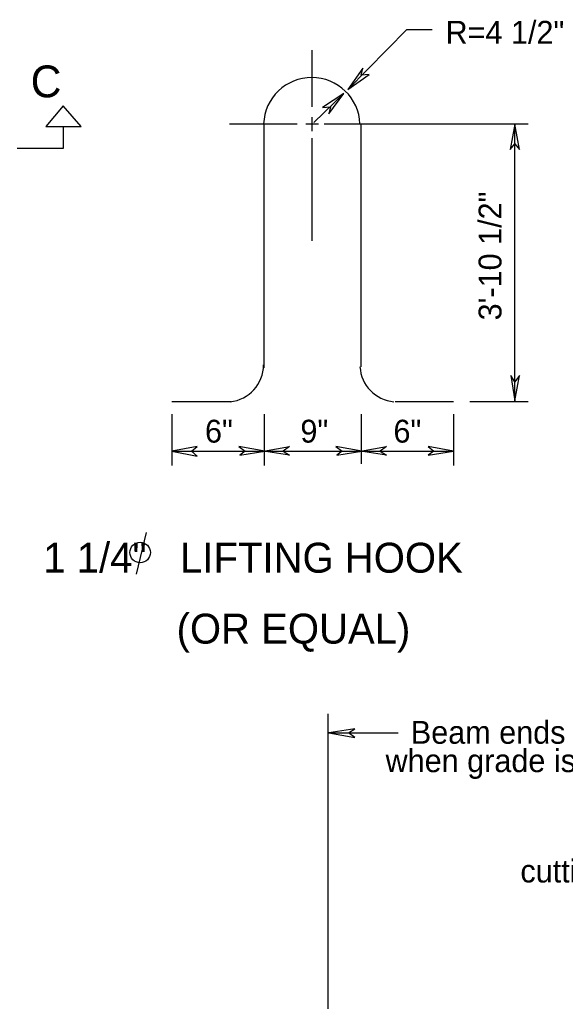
# Model space of a CAD drawing. Extents: x 499999.87 to 500002.82, y 499999.96 to 500001.79.
# Drawn here: x 500001.4947 to 500001.7218, y 500000.5168 to 500000.9254 of the extents above; entities that cross this region are included whole.
import ezdxf

# ---------------------------------------------------------------- set-up
doc = ezdxf.new("R2010")
doc.units = 0
doc.layers.add('1', color=7, linetype='Continuous')
doc.layers.add('2', color=7, linetype='Continuous')

msp = doc.modelspace()

# ---------------------------------------------------------------- linework, layer by layer
at = {"layer": '1'}
for p, q in [((500001.655839895, 500000.9212598425), (500001.6663385827, 500000.9212598425)), ((500001.61646981625, 500000.88910761155), (500001.61646981625, 500000.91272965877)), ((500001.61646981625, 500000.87893700786), (500001.61646981625, 500000.8848425197)), ((500001.61023622047, 500000.88188976375), (500001.58202099736, 500000.88188976375)), ((500001.5964566929, 500000.780511811), (500001.5964566929, 500000.88188976375)), ((500001.6190944882, 500000.88188976375), (500001.61384514434, 500000.88188976375)), ((500001.7063648294, 500000.88188976375), (500001.6213910761, 500000.88188976375)), ((500001.63681102364, 500000.780839895), (500001.63681102364, 500000.88188976375)), ((500001.61646981625, 500000.8333333333), (500001.61646981625, 500000.87598425196)), ((500001.55807086616, 500000.7664041995), (500001.58267716534, 500000.7664041995)), ((500001.6509186352, 500000.7664041995), (500001.6751968504, 500000.7664041995)), ((500001.6820866142, 500000.7664041995), (500001.7063648294, 500000.7664041995)), ((500001.55807086616, 500000.76115485566), (500001.55807086616, 500000.7398293963)), ((500001.5964566929, 500000.76115485566), (500001.5964566929, 500000.7398293963)), ((500001.63681102364, 500000.76115485566), (500001.63681102364, 500000.7404855643)), ((500001.6751968504, 500000.76115485566), (500001.6751968504, 500000.7398293963)), ((500001.55807086616, 500000.74573490815), (500001.6751968504, 500000.74573490815)), ((500001.5433070866, 500000.69455380575), (500001.5475721785, 500000.7119422572)), ((500001.62303149607, 500000.4652230971), (500001.62303149607, 500000.63648293965))]:
    msp.add_line(p, q, dxfattribs=at)
for points in [[(500001.6312335958, 500000.8963254593), (500001.6400918635, 500000.90255905513), (500001.63681102364, 500000.90223097114), (500001.6374671916, 500000.90518372704)], [(500001.62959317584, 500000.89468503935), (500001.62073490815, 500000.88877952757), (500001.62401574804, 500000.88910761155), (500001.62335958006, 500000.88615485566)], [(500001.52034120733, 500000.8809055118), (500001.5127952756, 500000.88943569554), (500001.5055774278, 500000.8809055118)], [(500001.7007874016, 500000.88188976375), (500001.69881889765, 500000.8713910761), (500001.7007874016, 500000.87368766405), (500001.7027559055, 500000.8713910761)], [(500001.7007874016, 500000.76673228346), (500001.7027559055, 500000.77723097114), (500001.7007874016, 500000.7746062992), (500001.69914698164, 500000.77723097114)], [(500001.55807086616, 500000.74573490815), (500001.5685695538, 500000.74376640416), (500001.56627296587, 500000.74573490815), (500001.5685695538, 500000.7477034121)], [(500001.5967847769, 500000.74573490815), (500001.5859580052, 500000.7477034121), (500001.5885826772, 500000.74573490815), (500001.5862860892, 500000.7440944882)], [(500001.5961286089, 500000.74573490815), (500001.6069553806, 500000.7477034121), (500001.6043307087, 500000.74573490815), (500001.6069553806, 500000.7440944882)], [(500001.6371391076, 500000.74573490815), (500001.62631233595, 500000.7477034121), (500001.62893700786, 500000.74573490815), (500001.62664041994, 500000.7440944882)], [(500001.63648293965, 500000.74573490815), (500001.64730971126, 500000.7477034121), (500001.64468503935, 500000.74573490815), (500001.64730971126, 500000.7440944882)], [(500001.6751968504, 500000.74573490815), (500001.6646981627, 500000.7477034121), (500001.6669947507, 500000.74573490815), (500001.6646981627, 500000.7440944882)], [(500001.62335958006, 500000.6286089239), (500001.6341863517, 500000.62664041994), (500001.63156167977, 500000.6286089239), (500001.6341863517, 500000.6302493438)]]:
    msp.add_lwpolyline(points, close=True, dxfattribs=at)
msp.add_lwpolyline([(500001.5127952756, 500000.8809055118), (500001.5127952756, 500000.8717191601), (500001.49376640416, 500000.8717191601)], dxfattribs=at)
msp.add_circle((500001.5448760607, 500000.70359939156), 0.004264857466555374, dxfattribs=at)
msp.add_arc((500001.6162833055, 500000.8812186066), 0.020067868755406112, 2.1210972222222226, 177.72164444444448, dxfattribs=at)
at = {"layer": '2'}
for p, q in [((500001.6312335958, 500000.8963254593), (500001.655839895, 500000.9212598425)), ((500001.62959317584, 500000.89468503935), (500001.6171259842, 500000.88254593173)), ((500001.7007874016, 500000.76673228346), (500001.7007874016, 500000.88188976375)), ((500001.62335958006, 500000.6286089239), (500001.65223097114, 500000.6286089239))]:
    msp.add_line(p, q, dxfattribs=at)
for centre, start, end in [((500001.5807891903, 500000.7817025398), 275.73196666666666, 0), ((500001.6517311843, 500000.78172565805), 183.13861111111112, 265.20489166666664)]:
    msp.add_arc(centre, 0.015412121231400379, start, end, dxfattribs=at)

# ---------------------------------------------------------------- texts
at = {"layer": '1'}
for s, height, p in [('R=4 1/2"', 0.009513779527559055, (500001.6719160105, 500000.9153543307)), ('C', 0.013253937007874016, (500001.499343832, 500000.8930446194)), ('6"', 0.009513779527559055, (500001.57185039367, 500000.749343832)), ('9"', 0.009513779527559055, (500001.6115485564, 500000.749343832)), ('6"', 0.009513779527559055, (500001.65026246716, 500000.749343832)), ('1 1/4"   LIFTING HOOK', 0.012466535433070865, (500001.50459317584, 500000.6952099737)), ('(OR EQUAL)', 0.012466535433070865, (500001.5600393701, 500000.66568241466)), ('Beam ends shall  be plumb ', 0.009513779527559055, (500001.65748031496, 500000.62401574804)), ('when grade is 2% and above', 0.009513779527559055, (500001.6469816273, 500000.6122047244))]:
    msp.add_text(s, height=height, dxfattribs=at).set_placement(p)
msp.add_text('3\'-10 1/2"', height=0.009513779527559055, rotation=90, dxfattribs=at).set_placement((500001.6952099737, 500000.8001968504))
at = {"layer": '2'}
msp.add_text('cutting strands', height=0.009513779527559055, dxfattribs=at).set_placement((500001.7030839895, 500000.56627296587))

doc.saveas('drawing.dxf')
